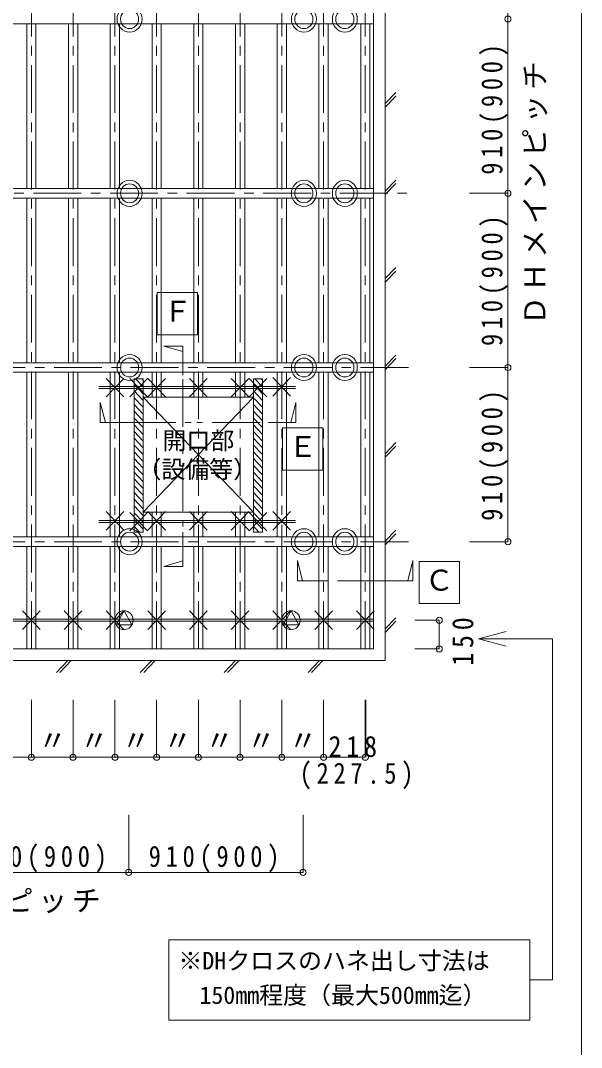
# Model space of a CAD drawing. Units: millimetres on the paper, enlarged 10 times, with parts at other scales. Extents: x -2077 to 2023, y -1433 to 1417.
# Drawn here: x -1273 to -687, y -298 to 775 of the extents above; entities that cross this region are included whole.
import ezdxf
from ezdxf.enums import TextEntityAlignment as Align

# ---------------------------------------------------------------- set-up
doc = ezdxf.new("R2010")
doc.units = ezdxf.units.MM
doc.header["$LTSCALE"] = 10
doc.linetypes.add('CHAIN1', pattern=[8, 5, -1, 1, -1])
doc.linetypes.add('DOUBLE_CHAIN1', pattern=[8.8, 5, -1, 0.6, -0.6, 0.6, -1])
for name, color, linetype, lineweight in [('0-0_基本', 7, 'Continuous', 9), ('0-1_軸組', 7, 'Continuous', 9), ('0-2_インサート', 7, 'Continuous', 9), ('0-3_文字', 7, 'Continuous', 9), ('0-5_仕上', 7, 'Continuous', 9), ('F-1_レイアウト', 7, 'Continuous', 9)]:
    doc.layers.add(name, color=color, linetype=linetype, lineweight=lineweight)
doc.styles.add('ＭＳ ゴシック', font='')
doc.styles.get('ＭＳ ゴシック').set_extended_font_data('MS Gothic')

msp = doc.modelspace()

# ---------------------------------------------------------------- linework, layer by layer
at = {"layer": '0-0_基本', "color": 4, "linetype": 'CHAIN1'}
for p, q in [((-1261.74, 1048.28), (-1261.74, 118.28)), ((-1218.16, 1048.28), (-1218.16, 118.28)), ((-1174.58, 1048.28), (-1174.58, 118.28)), ((-1131, 1048.28), (-1131, 118.28)), ((-1087.42, 1048.28), (-1087.42, 118.28)), ((-1043.83, 1048.28), (-1043.83, 118.28)), ((-1000.25, 1048.28), (-1000.25, 118.28)), ((-956.67, 1048.28), (-956.67, 118.28)), ((-913.09, 1048.28), (-913.09, 118.28)), ((-1899.65, 594.28), (-860.79, 594.28)), ((-1958.08, 412.28), (-860.79, 412.28)), ((-1958.08, 230.28), (-860.79, 230.28))]:
    msp.add_line(p, q, dxfattribs=at)
at = {"layer": '0-0_基本'}
for p, q in [((-892.47, 688.07), (-881.39, 699.64)), ((-892.47, 684.35), (-881.39, 695.92)), ((-892.47, 596.62), (-881.39, 608.19)), ((-892.47, 592.89), (-881.39, 604.46)), ((-892.47, 505.16), (-881.39, 516.73)), ((-892.47, 501.44), (-881.39, 513.01)), ((-892.47, 413.7), (-881.39, 425.27)), ((-892.47, 409.98), (-881.39, 421.55)), ((-1183.81, 381.65), (-1165.35, 400.92)), ((-1183.81, 400.92), (-1165.35, 381.65)), ((-1158.9, 381.65), (-1140.45, 400.92)), ((-1158.9, 400.92), (-1140.45, 381.65)), ((-1140.22, 381.65), (-1121.77, 400.92)), ((-1140.22, 400.92), (-1121.77, 381.65)), ((-1096.64, 381.65), (-1078.19, 400.92)), ((-1096.64, 400.92), (-1078.19, 381.65)), ((-1053.06, 381.65), (-1034.61, 400.92)), ((-1053.06, 400.92), (-1034.61, 381.65)), ((-1015.93, 381.65), (-1034.38, 400.92)), ((-1015.93, 400.92), (-1034.38, 381.65)), ((-1009.48, 382.49), (-991.03, 401.76)), ((-1009.48, 401.76), (-991.03, 382.49)), ((-1191.4, 392.28), (-986.14, 392.28)), ((-1191.4, 390.28), (-986.14, 390.28)), ((-892.47, 322.25), (-881.39, 333.82)), ((-892.47, 318.52), (-881.39, 330.09)), ((-1183.81, 242.49), (-1165.35, 261.76)), ((-1183.81, 261.76), (-1165.35, 242.49)), ((-1158.9, 241.65), (-1140.45, 260.92)), ((-1158.9, 260.92), (-1140.45, 241.65)), ((-1140.22, 242.49), (-1121.77, 261.76)), ((-1140.22, 261.76), (-1121.77, 242.49)), ((-1096.64, 242.49), (-1078.19, 261.76)), ((-1096.64, 261.76), (-1078.19, 242.49)), ((-1053.06, 242.49), (-1034.61, 261.76)), ((-1053.06, 261.76), (-1034.61, 242.49)), ((-1015.93, 241.65), (-1034.38, 260.92)), ((-1015.93, 260.92), (-1034.38, 241.65)), ((-1009.48, 242.49), (-991.03, 261.76)), ((-1009.48, 261.76), (-991.03, 242.49)), ((-1191.4, 252.28), (-986.14, 252.28)), ((-1191.4, 250.28), (-986.14, 250.28)), ((-892.47, 230.79), (-881.39, 242.36)), ((-892.47, 227.07), (-881.39, 238.64)), ((-1270.97, 138.65), (-1252.51, 157.92)), ((-1270.97, 157.92), (-1252.51, 138.65)), ((-1227.39, 138.65), (-1208.93, 157.92)), ((-1227.39, 157.92), (-1208.93, 138.65)), ((-1183.81, 138.65), (-1165.35, 157.92)), ((-1183.81, 157.92), (-1165.35, 138.65)), ((-1140.22, 138.65), (-1121.77, 157.92)), ((-1140.22, 157.92), (-1121.77, 138.65)), ((-1096.64, 138.65), (-1078.19, 157.92)), ((-1096.64, 157.92), (-1078.19, 138.65)), ((-1053.06, 138.65), (-1034.61, 157.92)), ((-1053.06, 157.92), (-1034.61, 138.65)), ((-1009.48, 138.65), (-991.03, 157.92)), ((-1009.48, 157.92), (-991.03, 138.65)), ((-965.9, 138.65), (-947.44, 157.92)), ((-965.9, 157.92), (-947.44, 138.65)), ((-922.32, 138.65), (-903.86, 157.92)), ((-922.32, 157.92), (-903.86, 138.65)), ((-892.47, 139.33), (-881.39, 150.91)), ((-1958.08, 149.28), (-904.47, 149.28)), ((-1958.08, 147.28), (-904.47, 147.28)), ((-892.47, 135.61), (-881.39, 147.18)), ((-1235.65, 93.77), (-1223.67, 106.28)), ((-1232.08, 93.77), (-1220.1, 106.28)), ((-1148.05, 93.77), (-1136.07, 106.28)), ((-1144.48, 93.77), (-1132.5, 106.28)), ((-1060.45, 93.77), (-1048.47, 106.28)), ((-1056.88, 93.77), (-1044.9, 106.28)), ((-972.85, 93.77), (-960.87, 106.28)), ((-969.28, 93.77), (-957.3, 106.28))]:
    msp.add_line(p, q, dxfattribs=at)
for points in [[(-1958.08, 118.28), (-904.47, 118.28), (-904.47, 1048.28)], [(-892.47, 1048.28), (-892.47, 106.28), (-1957.58, 106.28)]]:
    msp.add_lwpolyline(points, dxfattribs=at)
at = {"layer": '0-1_軸組'}
for p, q in [((-904.47, 771.28), (-1730.12, 771.28)), ((-1266.53, 771.28), (-1266.53, 599.28)), ((-1256.95, 771.28), (-1256.95, 599.28)), ((-1222.95, 771.28), (-1222.95, 599.28)), ((-1213.37, 771.28), (-1213.37, 599.28)), ((-1179.37, 771.28), (-1179.37, 599.28)), ((-1169.79, 771.28), (-1169.79, 599.28)), ((-1135.79, 771.28), (-1135.79, 599.28)), ((-1126.21, 771.28), (-1126.21, 599.28)), ((-1092.2, 771.28), (-1092.2, 599.28)), ((-1082.63, 771.28), (-1082.63, 599.28)), ((-1048.62, 771.28), (-1048.62, 599.28)), ((-1039.04, 771.28), (-1039.04, 599.28)), ((-1005.04, 771.28), (-1005.04, 599.28)), ((-995.46, 771.28), (-995.46, 599.28)), ((-961.46, 771.28), (-961.46, 599.28)), ((-951.88, 771.28), (-951.88, 599.28)), ((-917.88, 771.28), (-917.88, 599.28)), ((-908.3, 771.28), (-908.3, 599.28)), ((-904.47, 599.28), (-1894.87, 599.28)), ((-904.47, 589.28), (-1904.44, 589.28)), ((-1266.53, 589.28), (-1266.53, 417.28)), ((-1256.95, 589.28), (-1256.95, 417.28)), ((-1222.95, 589.28), (-1222.95, 417.28)), ((-1213.37, 589.28), (-1213.37, 417.28)), ((-1179.37, 589.28), (-1179.37, 417.28)), ((-1169.79, 589.28), (-1169.79, 417.28)), ((-1135.79, 589.28), (-1135.79, 417.28)), ((-1126.21, 589.28), (-1126.21, 417.28)), ((-1092.2, 589.28), (-1092.2, 417.28)), ((-1082.63, 589.28), (-1082.63, 417.28)), ((-1048.62, 589.28), (-1048.62, 417.28)), ((-1039.04, 589.28), (-1039.04, 417.28)), ((-1005.04, 589.28), (-1005.04, 417.28)), ((-995.46, 589.28), (-995.46, 417.28)), ((-961.46, 589.28), (-961.46, 417.28)), ((-951.88, 589.28), (-951.88, 417.28)), ((-917.88, 589.28), (-917.88, 417.28)), ((-908.3, 589.28), (-908.3, 417.28)), ((-904.47, 417.28), (-1958.08, 417.28)), ((-904.47, 407.28), (-1958.08, 407.28)), ((-1266.53, 407.28), (-1266.53, 235.28)), ((-1256.95, 407.28), (-1256.95, 235.28)), ((-1222.95, 407.28), (-1222.95, 235.28)), ((-1213.37, 407.28), (-1213.37, 235.28)), ((-1179.37, 407.28), (-1179.37, 235.28)), ((-1169.79, 407.28), (-1169.79, 235.28)), ((-1154.46, 400.41), (-1144.88, 400.41)), ((-1154.46, 240.41), (-1154.46, 400.41)), ((-1152.98, 400.41), (-1144.88, 391.96)), ((-1146.2, 400.41), (-1144.88, 399.03)), ((-1144.88, 400.41), (-1144.88, 240.41)), ((-1135.79, 407.28), (-1135.79, 381.28)), ((-1126.21, 407.28), (-1126.21, 381.28)), ((-1092.2, 407.28), (-1092.2, 381.28)), ((-1082.63, 407.28), (-1082.63, 381.28)), ((-1048.62, 407.28), (-1048.62, 381.28)), ((-1039.04, 407.28), (-1039.04, 381.28)), ((-1028.46, 400.41), (-1020.37, 391.96)), ((-1021.69, 400.41), (-1020.37, 399.03)), ((-1005.04, 407.28), (-1005.04, 235.28)), ((-995.46, 407.28), (-995.46, 235.28)), ((-961.46, 407.28), (-961.46, 235.28)), ((-951.88, 407.28), (-951.88, 235.28)), ((-917.88, 407.28), (-917.88, 235.28)), ((-908.3, 407.28), (-908.3, 235.28)), ((-1154.46, 394.89), (-1144.88, 384.89)), ((-1154.46, 387.82), (-1144.88, 377.82)), ((-1029.95, 394.89), (-1020.37, 384.89)), ((-1029.95, 387.82), (-1020.37, 377.82)), ((-1154.46, 380.75), (-1144.88, 370.75)), ((-1135.79, 381.28), (-1126.21, 381.28)), ((-1092.2, 381.28), (-1082.63, 381.28)), ((-1048.62, 381.28), (-1039.04, 381.28)), ((-1029.95, 380.75), (-1020.37, 370.75)), ((-1154.46, 373.67), (-1144.88, 363.67)), ((-1154.46, 366.6), (-1144.88, 356.6)), ((-1029.95, 373.67), (-1020.37, 363.67)), ((-1029.95, 366.6), (-1020.37, 356.6)), ((-1154.46, 359.53), (-1144.88, 349.53)), ((-1029.95, 359.53), (-1020.37, 349.53)), ((-1154.46, 352.46), (-1144.88, 342.46)), ((-1154.46, 345.39), (-1144.88, 335.39)), ((-1029.95, 352.46), (-1020.37, 342.46)), ((-1029.95, 345.39), (-1020.37, 335.39)), ((-1154.46, 338.32), (-1144.88, 328.32)), ((-1029.95, 338.32), (-1020.37, 328.32)), ((-1154.46, 331.25), (-1144.88, 321.25)), ((-1154.46, 324.18), (-1144.88, 314.18)), ((-1029.95, 331.25), (-1020.37, 321.25)), ((-1029.95, 324.18), (-1020.37, 314.18)), ((-1154.46, 317.11), (-1144.88, 307.11)), ((-1029.95, 317.11), (-1020.37, 307.11)), ((-1154.46, 310.03), (-1144.88, 300.03)), ((-1154.46, 302.96), (-1144.88, 292.96)), ((-1029.95, 310.03), (-1020.37, 300.03)), ((-1029.95, 302.96), (-1020.37, 292.96)), ((-1154.46, 295.89), (-1144.88, 285.89)), ((-1029.95, 295.89), (-1020.37, 285.89)), ((-1154.46, 288.82), (-1144.88, 278.82)), ((-1154.46, 281.75), (-1144.88, 271.75)), ((-1029.95, 288.82), (-1020.37, 278.82)), ((-1029.95, 281.75), (-1020.37, 271.75)), ((-1154.46, 274.68), (-1144.88, 264.68)), ((-1029.95, 274.68), (-1020.37, 264.68)), ((-1154.46, 267.61), (-1144.88, 257.61)), ((-1154.46, 260.54), (-1144.88, 250.54)), ((-1135.79, 261.28), (-1135.79, 235.28)), ((-1135.79, 261.28), (-1126.21, 261.28)), ((-1126.21, 261.28), (-1126.21, 235.28)), ((-1092.2, 261.28), (-1092.2, 235.28)), ((-1092.2, 261.28), (-1082.63, 261.28)), ((-1082.63, 261.28), (-1082.63, 235.28)), ((-1048.62, 261.28), (-1048.62, 235.28)), ((-1048.62, 261.28), (-1039.04, 261.28)), ((-1039.04, 261.28), (-1039.04, 235.28)), ((-1029.95, 267.61), (-1020.37, 257.61)), ((-1029.95, 260.54), (-1020.37, 250.54)), ((-1154.46, 253.47), (-1144.88, 243.47)), ((-1029.95, 253.47), (-1020.37, 243.47)), ((-1154.46, 246.4), (-1148.73, 240.41)), ((-1144.88, 240.41), (-1154.46, 240.41)), ((-1029.95, 246.4), (-1024.21, 240.41)), ((-904.47, 235.28), (-1958.08, 235.28)), ((-904.47, 235.28), (-1958.08, 235.28)), ((-904.47, 225.28), (-1958.08, 225.28)), ((-904.47, 225.28), (-1958.08, 225.28)), ((-1266.53, 225.28), (-1266.53, 118.28)), ((-1256.95, 225.28), (-1256.95, 118.28)), ((-1222.95, 225.28), (-1222.95, 118.28)), ((-1213.37, 225.28), (-1213.37, 118.28)), ((-1179.37, 225.28), (-1179.37, 118.28)), ((-1169.79, 225.28), (-1169.79, 118.28)), ((-1135.79, 225.28), (-1135.79, 118.28)), ((-1126.21, 225.28), (-1126.21, 118.28)), ((-1092.2, 225.28), (-1092.2, 118.28)), ((-1082.63, 225.28), (-1082.63, 118.28)), ((-1048.62, 225.28), (-1048.62, 118.28)), ((-1039.04, 225.28), (-1039.04, 118.28)), ((-1005.04, 225.28), (-1005.04, 118.28)), ((-995.46, 225.28), (-995.46, 118.28)), ((-961.46, 225.28), (-961.46, 118.28)), ((-951.88, 225.28), (-951.88, 118.28)), ((-917.88, 225.28), (-917.88, 118.28)), ((-908.3, 225.28), (-908.3, 118.28))]:
    msp.add_line(p, q, dxfattribs=at)
msp.add_lwpolyline([(-1029.95, 400.41), (-1020.37, 400.41), (-1020.37, 240.41), (-1029.95, 240.41)], close=True, dxfattribs=at)
at = {"layer": '0-2_インサート'}
for p, q in [((-1165, 158.17), (-1173.2, 143.34)), ((-1156.8, 143.34), (-1165, 158.17)), ((-990.67, 158.17), (-998.88, 143.34)), ((-982.47, 143.34), (-990.67, 158.17)), ((-1173.2, 143.34), (-1156.8, 143.34)), ((-998.88, 143.34), (-982.47, 143.34))]:
    msp.add_line(p, q, dxfattribs=at)
for centre, major_axis in [((-1159.23, 776.28), (0, 13.62)), ((-1159.23, 776.28), (0, 9.89)), ((-977.23, 776.28), (0, 13.62)), ((-977.23, 776.28), (0, 9.89)), ((-934.47, 776.28), (0, 13.62)), ((-934.47, 776.28), (0, 9.89)), ((-1159.23, 594.28), (0, 13.62)), ((-1159.23, 594.28), (0, 9.89)), ((-977.23, 594.28), (0, 13.62)), ((-977.23, 594.28), (0, 9.89)), ((-934.47, 594.28), (0, 13.62)), ((-934.47, 594.28), (0, 9.89)), ((-1159.23, 412.28), (0, 13.62)), ((-1159.23, 412.28), (0, 9.89)), ((-977.23, 412.28), (0, 13.62)), ((-977.23, 412.28), (0, 9.89)), ((-934.47, 412.28), (0, 13.62)), ((-934.47, 412.28), (0, 9.89)), ((-1159.23, 230.28), (0, 13.62)), ((-1159.23, 230.28), (0, 9.89)), ((-977.23, 230.28), (0, 13.62)), ((-977.23, 230.28), (0, 9.89)), ((-934.47, 230.28), (0, 13.62)), ((-934.47, 230.28), (0, 9.89)), ((-1165, 148.28), (0, 9.89)), ((-990.67, 148.28), (0, 9.89))]:
    msp.add_ellipse(centre, major_axis=major_axis, ratio=0.95783, dxfattribs=at)
at = {"layer": '0-3_文字'}
for p, q in [((-764.21, 958.28), (-764.21, 230.28)), ((-764.21, 594.28), (-804.21, 594.28)), ((-1130.28, 490.53), (-1088.13, 490.53)), ((-1130.28, 446.53), (-1130.28, 490.53)), ((-1088.13, 490.53), (-1088.13, 446.53)), ((-1088.13, 446.53), (-1130.28, 446.53)), ((-1123.58, 434.44), (-1103.54, 428.84)), ((-1103.54, 434.44), (-1123.58, 434.44)), ((-1103.54, 434.44), (-1103.54, 404.44)), ((-764.21, 412.28), (-804.21, 412.28)), ((-1189.75, 375.83), (-1184.38, 354.9)), ((-1189.75, 354.9), (-1189.75, 375.83)), ((-985.59, 375.83), (-990.96, 354.9)), ((-985.59, 354.9), (-985.59, 375.83)), ((-1189.75, 354.9), (-1161.01, 354.9)), ((-985.59, 354.9), (-1014.33, 354.9)), ((-999.53, 349.14), (-957.39, 349.14)), ((-999.53, 305.14), (-999.53, 349.14)), ((-957.39, 349.14), (-957.39, 305.14)), ((-957.39, 305.14), (-999.53, 305.14)), ((-1103.54, 204.55), (-1103.54, 234.55)), ((-764.21, 230.28), (-804.21, 230.28)), ((-1123.58, 204.55), (-1103.54, 210.16)), ((-1103.54, 204.55), (-1123.58, 204.55)), ((-983.95, 210.49), (-978.58, 189.57)), ((-983.95, 189.57), (-983.95, 210.49)), ((-863.45, 210.49), (-868.82, 189.57)), ((-863.45, 189.57), (-863.45, 210.49)), ((-857, 209.56), (-814.85, 209.56)), ((-857, 165.56), (-857, 209.56)), ((-955.22, 189.57), (-983.95, 189.57)), ((-863.45, 189.57), (-892.18, 189.57)), ((-835.87, 148.28), (-861.26, 148.28)), ((-835.87, 148.28), (-835.87, 118.28)), ((-794.91, 128.84), (-765.93, 136.61)), ((-794.91, 128.84), (-717.76, 128.84)), ((-794.91, 128.84), (-765.93, 121.08)), ((-717.76, 128.84), (-717.76, -227.6)), ((-835.87, 118.28), (-861.26, 118.28)), ((-1261.74, 5.11), (-1261.74, 65.11)), ((-1218.16, 5.11), (-1218.16, 65.11)), ((-1174.58, 5.11), (-1174.58, 65.11)), ((-1131, 5.11), (-1131, 65.11)), ((-1087.42, 5.11), (-1087.42, 65.11)), ((-1043.83, 5.11), (-1043.83, 65.11)), ((-1000.25, 5.11), (-1000.25, 65.11)), ((-956.67, 5.11), (-956.67, 65.11)), ((-956.67, 5.11), (-956.67, 65.11)), ((-913.09, 5.11), (-913.09, 65.11)), ((-912.58, 5.11), (-912.58, 65.11)), ((-1915.46, 5.11), (-913.09, 5.11)), ((-1160.08, -115.23), (-1160.08, -55.23)), ((-978.08, -115.23), (-978.08, -55.23)), ((-1888.08, -115.23), (-978.08, -115.23)), ((-1118.25, -185.6), (-1118.25, -269.6)), ((-1118.25, -185.6), (-741.23, -185.6)), ((-717.76, -227.6), (-741.23, -227.6)), ((-1118.25, -269.6), (-741.23, -269.6))]:
    msp.add_line(p, q, dxfattribs=at)
at = {"layer": '0-3_文字', "color": 4, "linetype": 'DOUBLE_CHAIN1'}
for p, q in [((-1103.54, 400.27), (-1103.54, 234.55)), ((-1161.01, 354.9), (-1005.04, 354.9)), ((-892.18, 189.57), (-969.31, 189.57))]:
    msp.add_line(p, q, dxfattribs=at)
at = {"layer": '0-3_文字'}
for points in [[(-814.85, 209.56), (-814.85, 165.56), (-857, 165.56)], [(-741.23, -185.6), (-741.23, -227.6), (-741.23, -269.6)]]:
    msp.add_lwpolyline(points, dxfattribs=at)
for centre in [(-764.21, 776.28), (-764.21, 594.28), (-764.21, 412.28), (-764.21, 230.28), (-835.87, 148.28), (-835.87, 118.28), (-1261.74, 5.11), (-1218.16, 5.11), (-1174.58, 5.11), (-1131, 5.11), (-1087.42, 5.11), (-1043.83, 5.11), (-1000.25, 5.11), (-956.67, 5.11), (-913.09, 5.11), (-1160.08, -115.23), (-978.08, -115.23)]:
    msp.add_circle(centre, 3.19, dxfattribs=at)
at = {"layer": '0-5_仕上'}
for p, q in [((-1144.88, 261.28), (-1029.95, 381.28)), ((-1144.88, 381.28), (-1029.95, 261.28))]:
    msp.add_line(p, q, dxfattribs=at)
msp.add_lwpolyline([(-1144.88, 381.28), (-1029.95, 381.28), (-1029.95, 261.28), (-1144.88, 261.28)], close=True, dxfattribs=at)
at = {"layer": 'F-1_レイアウト'}
msp.add_line((-687.43, -1252.82), (-687.43, 1417.18), dxfattribs=at)

# ---------------------------------------------------------------- texts
at = {"layer": '0-3_文字', "style": 'ＭＳ ゴシック'}
for s, height, p in [('Ｆ', 21.99, (-1124.21, 453.53)), ('開口部', 18.33, (-1124.92, 321.28)), ('Ｅ', 21.99, (-993.46, 312.14)), ('（設備等）', 18.33, (-1151.05, 291.28)), ('Ｃ', 21.99, (-850.93, 172.56)), ('〃', 21.99, (-1254.7, 5.19)), ('〃', 21.99, (-1211.12, 5.19)), ('〃', 21.99, (-1167.54, 5.19)), ('〃', 21.99, (-1123.96, 5.19)), ('〃', 21.99, (-1080.37, 5.19)), ('〃', 21.99, (-1036.79, 5.19)), ('〃', 21.99, (-993.21, 5.19)), ('※DHクロスのハネ出し寸法は', 18.33, (-1108.25, -222.1)), ('150mm程度（最大500mm迄）', 18.33, (-1086.27, -258.1))]:
    msp.add_text(s, height=height, dxfattribs=at).set_placement(p, align=Align.BOTTOM_LEFT)
at = {"layer": '0-3_文字', "char_height": 21.99, "attachment_point": 7, "rotation": 90, "style": 'ＭＳ ゴシック'}
for s, insert in [('\\T1.39;\\W0.85;910(900)', (-764.21, 613.7)), ('\\T1.17;ＤＨメインピッチ', (-722.9, 456.78)), ('\\T1.39;\\W0.85;910(900)', (-764.21, 434.76)), ('\\T1.39;\\W0.85;910(900)', (-764.21, 252.13)), ('\\T1.38;\\W0.9;150', (-800.04, 100.64))]:
    msp.add_mtext(s, dxfattribs=dict(at, insert=insert))
at = {"layer": '0-3_文字', "char_height": 21.99, "attachment_point": 7, "style": 'ＭＳ ゴシック'}
for s, insert in [('\\T1.38;\\W0.9;218', (-951.47, 5.1)), ('\\T1.39;\\W0.85;(227.5)', (-981.64, -28.37)), ('\\T1.39;\\W0.85;910(900)', (-1319.36, -115.23)), ('\\T1.39;\\W0.85;910(900)', (-1139.25, -115.23)), ('\\T1.17;インサート（吊ボルト）ピッチ', (-1675.58, -158.51))]:
    msp.add_mtext(s, dxfattribs=dict(at, insert=insert))

doc.saveas('drawing.dxf')
